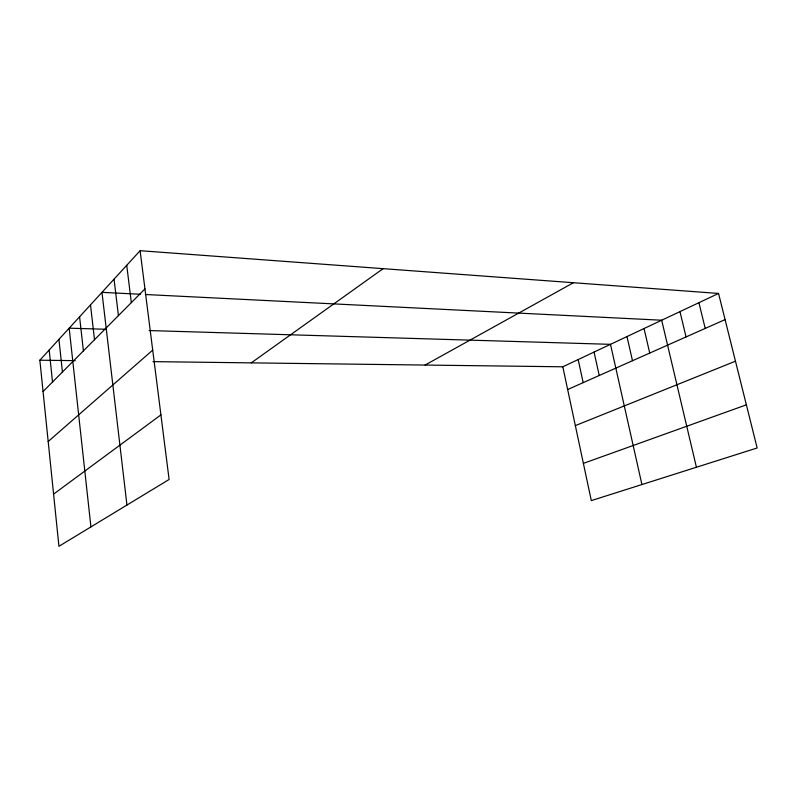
<?xml version="1.0" encoding="UTF-8"?>
<svg xmlns="http://www.w3.org/2000/svg" width="797" height="797" viewBox="0 0 797 797"><rect width="100%" height="100%" fill="white"/><g stroke="black" fill="none" stroke-linecap="round" stroke-linejoin="round"><path stroke-width="1.2" d="M140.113 250.696L169.103 479.485L58.938 546.304L39.85 360.204L140.113 250.696L718.545 293.445L757.15 447.974L591.314 500.606L562.812 366.789L718.545 293.445M43.068 391.536L144.954 288.903M48.189 441.518L152.715 350.112M53.578 494.13L160.914 414.888M251.274 362.864L383.118 268.659M425.09 365.056L573.442 282.716M567.653 389.524L725.081 319.597M575.334 425.618L735.472 361.2M583.384 463.376L746.371 404.836M39.85 360.204L75.287 360.642M153.004 361.629L562.812 366.789M105.005 329.241L69.17 328.175L90.928 526.897M149.169 330.566L610.492 344.334L641.914 484.546M140.581 294.272L101.976 292.35L126.942 505.049M145.413 294.511L661.689 320.225L696.419 467.251M698.909 302.691L705.215 328.414M679.971 311.617L686.058 336.932M644.036 328.533L649.734 353.061M626.98 336.573L632.489 360.722M594.064 352.075L599.224 375.497M578.174 359.557L583.175 382.63M126.733 265.311L131.336 302.621M114.041 279.179L118.424 315.632M90.509 304.872L94.504 339.721M79.59 316.798L83.406 350.899M58.938 339.353L62.435 372.02M49.175 350.013L52.522 382.002"/></g></svg>
